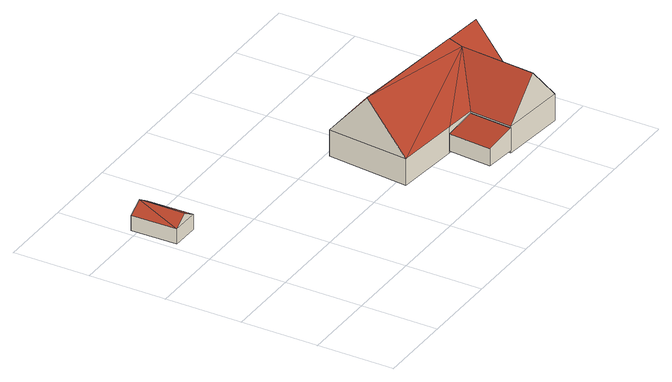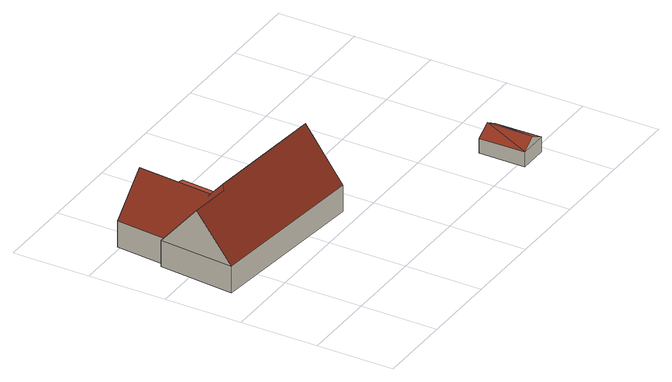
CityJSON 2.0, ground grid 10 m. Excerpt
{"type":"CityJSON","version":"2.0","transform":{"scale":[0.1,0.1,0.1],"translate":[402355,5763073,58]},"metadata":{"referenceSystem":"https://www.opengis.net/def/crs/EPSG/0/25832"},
"CityObjects":{
"building1":{"type":"Building","attributes":{"Gemeindeschluessel":"05515000","Geometrietyp2DReferenz":"3000","function":"31001_1310","roofType":"3100","measuredHeight":3.13},"geometry":[{"type":"Solid","lod":"2","boundaries":[[[[0,1,2]],[[3,4,2]],[[2,1,3]],[[5,3,1]],[[1,0,5]],[[6,7,8,9]],[[4,6,9,2]],[[5,7,6,4]],[[0,8,7,5]],[[2,9,8,0]],[[4,3,5]]]],"semantics":{"surfaces":[{"type":"WallSurface"},{"type":"RoofSurface"},{"type":"GroundSurface"}],"values":[[0,1,1,1,1,2,0,0,0,0,0]]}}]},
"building2":{"type":"Building","attributes":{"Gemeindeschluessel":"05515000","Geometrietyp2DReferenz":"3000","function":"51009_1610","roofType":"2100","measuredHeight":2.96},"geometry":[{"type":"Solid","lod":"2","boundaries":[[[[10,11,12,13]],[[14,15,11,10]],[[16,17,15,14]],[[13,12,17,16]],[[14,10,13,16]],[[11,15,17,12]]]],"semantics":{"surfaces":[{"type":"WallSurface"},{"type":"RoofSurface"},{"type":"GroundSurface"}],"values":[[0,0,0,0,1,2]]}}]},
"building3":{"type":"Building","attributes":{"Gemeindeschluessel":"05515000","Geometrietyp2DReferenz":"3000","function":"31001_1000","roofType":"5000","measuredHeight":9.76},"address":[{"country":"Germany","locality":"Münster","thoroughfareNumber":"220","thoroughfareName":"Hagelbachstiege"}],"geometry":[{"type":"Solid","lod":"2","boundaries":[[[[18,19,20,21]],[[22,23,19,18]],[[24,25,23,22]],[[26,27,25,24]],[[28,29,27,26]],[[30,31,29,28]],[[32,33,31,30]],[[34,35,33,32]],[[21,20,35,34]],[[36,37,38]],[[32,36,38]],[[36,32,30]],[[30,28,36]],[[26,39,36,28]],[[24,22,40,37,36,39]],[[18,41,40,22]],[[21,34,38,37,40,41]],[[38,34,32]],[[39,26,24]],[[41,18,21]],[[19,23,25,27,29,31,33,35,20]]]],"semantics":{"surfaces":[{"type":"WallSurface"},{"type":"RoofSurface"},{"type":"GroundSurface"}],"values":[[0,0,0,0,0,0,0,0,0,1,1,1,1,1,1,1,1,0,0,0,2]]}}]}
},
"vertices":[
[9,309,23],[28,309,34],[46,309,23],[28,249,34],[47,249,23],[10,249,23],[47,249,3],[10,249,3],[9,309,3],[46,309,3],
[322,72,39],[322,72,16],[317,16,16],[317,16,39],[363,68,46],[363,68,16],[358,12,46],[358,12,16],
[455,68,48],[455,68,13],[464,166,13],[464,166,48],[450,69,48],[450,69,13],[444,4,48],[444,4,13],[358,12,48],[358,12,13],[363,68,48],[363,68,13],[322,72,48],[322,72,13],[237,80,48],[237,80,13],[248,187,48],[248,187,13],[410,107,98],[401,118,110],[242,134,111],[401,8,98],[406,122,105],[459,117,105]
]}
